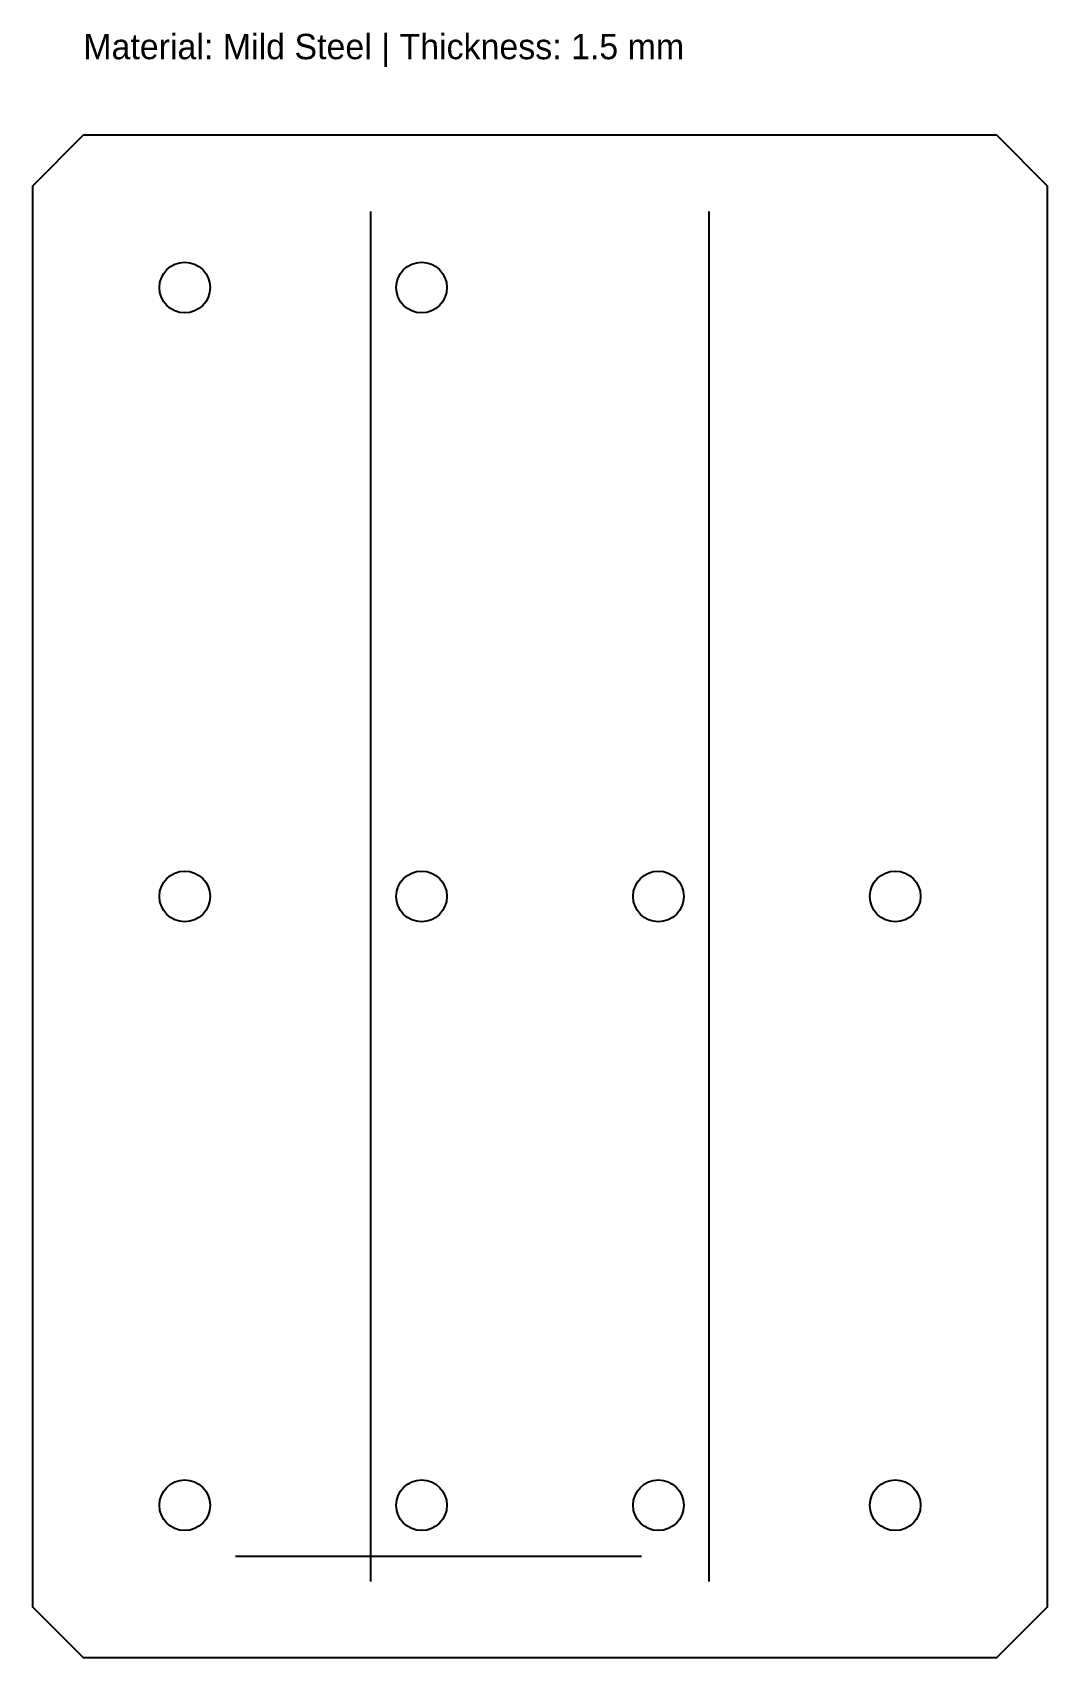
# Model space of a CAD drawing. Header units: metres. Extents: x 0 to 200, y 0 to 320.
import ezdxf

# ---------------------------------------------------------------- set-up
doc = ezdxf.new("R2010")
doc.units = ezdxf.units.M

msp = doc.modelspace()

# ---------------------------------------------------------------- linework, layer by layer
at = {"layer": 'CONTOUR'}
msp.add_lwpolyline([(10, 0), (190, 0), (200, 10), (200, 290), (190, 300), (10, 300), (0, 290), (0, 10)], close=True, dxfattribs=at)
at = {"layer": 'CREASE'}
for p, q in [((66.67, 15), (66.67, 285)), ((133.33, 15), (133.33, 285))]:
    msp.add_line(p, q, dxfattribs=at)
at = {"layer": 'DRILL'}
for centre in [(30, 270), (76.67, 270), (30, 150), (76.67, 150), (123.33, 150), (170, 150), (30, 30), (76.67, 30), (123.33, 30), (170, 30)]:
    msp.add_circle(centre, 5, dxfattribs=at)
at = {"layer": 'WELDING', "linetype": 'CONTINUOUS'}
msp.add_line((40, 20), (120, 20), dxfattribs=at)

# ---------------------------------------------------------------- texts
at = {"layer": 'NOTES'}
msp.add_text('Material: Mild Steel | Thickness: 1.5 mm', height=5, dxfattribs=at).set_placement((10, 315))

doc.saveas('drawing.dxf')
